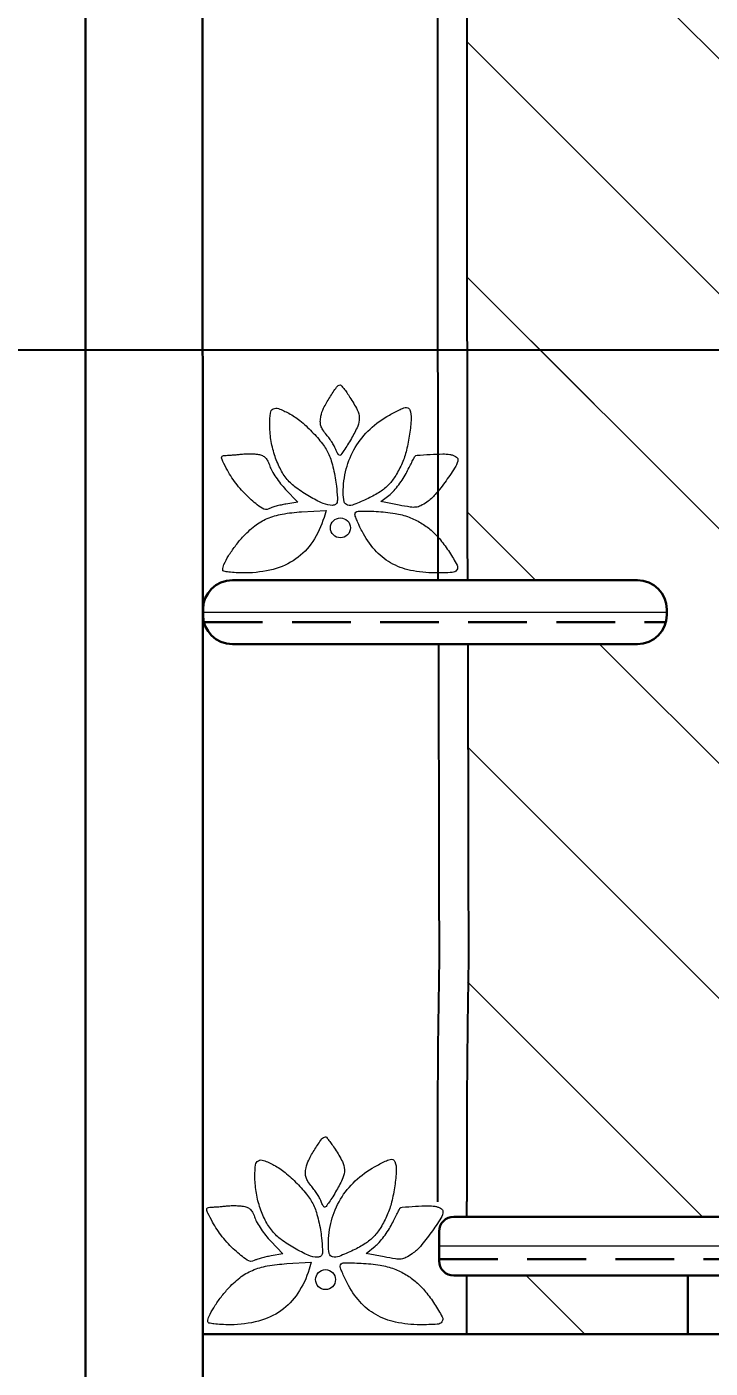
# Model space of a CAD drawing. Header units: millimetres. Extents: x 56222 to 3066687, y -650199 to -121287.
# Drawn here: x 141163.92 to 141175.55, y -185281.83 to -185258.99 of the extents above; entities that cross this region are included whole.
import ezdxf
from ezdxf import colors
from ezdxf.entities.mleader import LeaderData, LeaderLine
from ezdxf.math import Vec2, Vec3

# ---------------------------------------------------------------- set-up
doc = ezdxf.new("R2010")
doc.units = ezdxf.units.MM
doc.header["$MEASUREMENT"] = 0
doc.linetypes.add('DASHEDX2', pattern=[1.5, 1, -0.5])
for name, color, linetype, lineweight in [('$TD_AUDIT_GENERATED_(A0BDF17)', 32, 'Continuous', 30), ('FURNITURE', 32, 'Continuous', 9), ('Text', 7, 'Continuous', 15)]:
    doc.layers.add(name, color=color, linetype=linetype, lineweight=lineweight)
doc.styles.add('style4', font='ARIALN.TTF')

msp = doc.modelspace()

# ---------------------------------------------------------------- linework, layer by layer
at = {"layer": '$TD_AUDIT_GENERATED_(A0BDF17)', "linetype": 'Continuous', "lineweight": 25, "ltscale": 2}
for p, q in [((141171.415, -185279.256, 0.129), (141171.415, -185278.996, 0.129)), ((141171.415, -185281.256, 0.129), (141171.415, -185280.256, 0.129)), ((141183.441, -185281.256, 0.129), (141171.415, -185281.256, 0.129))]:
    msp.add_line(p, q, dxfattribs=at)
at = {"layer": '$TD_AUDIT_GENERATED_(A0BDF17)', "linetype": 'Continuous', "lineweight": 25, "ltscale": 2, "elevation": 0.129}
for points in [[(141170.927, -185268.415, -0.000105), (141170.921, -185264.512, -0.000311), (141170.915, -185254.103, -0.00288), (141170.941, -185249.592, -0.00097), (141170.966, -185247.742, -0.004988), (141170.992, -185246.707, -0.008013), (141171.026, -185246.044, -0.039018), (141171.091, -185245.603, -0.036514), (141171.322, -185244.846, -0.037819), (141171.66, -185244.137, -0.037321), (141172.105, -185243.479, -0.033715), (141172.65, -185242.879, 0.03399), (141172.861, -185242.646, 0.059375), (141172.965, -185242.478, 0.058071), (141173.028, -185242.283, 0.031069), (141173.074, -185241.952), (141173.137, -185241.123), (141173.803, -185240.924, 0.047452), (141174.345, -185240.704, 0.11926), (141174.539, -185240.536, 0.120288), (141174.632, -185240.301, 0.048716), (141174.655, -185239.726, 0.029208)], [(141171.427, -185268.414, -0.000105), (141171.421, -185264.511, -0.000311), (141171.415, -185254.103, -0.00288), (141171.441, -185249.598, -0.00097), (141171.466, -185247.749, -0.004988), (141171.492, -185246.725, -0.008013), (141171.525, -185246.077, -0.039018), (141171.578, -185245.714, -0.036514), (141171.788, -185245.027, -0.037819), (141172.094, -185244.385, -0.037321), (141172.497, -185243.79, -0.033715), (141172.997, -185243.239, 0.03399), (141173.254, -185242.956, 0.059375), (141173.419, -185242.687, 0.058071), (141173.518, -185242.382, 0.031069), (141173.573, -185241.989), (141173.609, -185241.503), (141173.946, -185241.403, 0.047452), (141174.576, -185241.148, 0.11926), (141174.947, -185240.825, 0.120288), (141175.127, -185240.369, 0.048716), (141175.154, -185239.698, 0.029208)], [(141170.929, -185269.507, 0.000147), (141170.94, -185274.984, 0.00627), (141170.915, -185278.999, 0.00627)], [(141171.429, -185269.506, 0.000148), (141171.44, -185274.988, 0.006278), (141171.415, -185278.996)]]:
    msp.add_lwpolyline(points, format="xyb", dxfattribs=at)
at = {"layer": 'FURNITURE', "lineweight": 5}
for p, q in [((141182.096, -185265.931, 0.129), (141171.415, -185255.249, 0.129)), ((141179.4, -185267.234, 0.129), (141171.416, -185259.251, 0.129)), ((141177.646, -185265.48, 0.129), (141171.416, -185259.251, 0.129)), ((141179.346, -185271.18, 0.129), (141171.42, -185263.254, 0.129)), ((141173.58, -185265.414, 0.129), (141171.42, -185263.254, 0.129)), ((141172.58, -185268.414, 0.129), (141171.422, -185267.256, 0.129)), ((141166.921, -185268.96, 0.129), (141174.816, -185268.96, 0.129)), ((141179.092, -185274.926, 0.129), (141173.672, -185269.506, 0.129)), ((141178.858, -185278.693, 0.129), (141171.421, -185271.255, 0.129)), ((141175.422, -185279.256, 0.129), (141171.421, -185275.255, 0.129)), ((141173.422, -185281.256, 0.129), (141172.422, -185280.256, 0.129))]:
    msp.add_line(p, q, dxfattribs=at)
at = {"layer": 'FURNITURE', "lineweight": 30}
for p, q in [((141167.421, -185268.414, 0.129), (141174.316, -185268.414, 0.129)), ((141166.921, -185269.006, 0.129), (141166.921, -185268.914, 0.129)), ((141174.816, -185269.006, 0.129), (141174.816, -185268.914, 0.129)), ((141174.316, -185269.506, 0.129), (141167.421, -185269.506, 0.129)), ((141171.19, -185279.256, 0.129), (141195.653, -185279.256, 0.129)), ((141171.19, -185279.256, 0.129), (141195.653, -185279.256, 0.129)), ((141170.94, -185279.506, 0.129), (141170.94, -185280.006, 0.129)), ((141170.94, -185279.506, 0.129), (141170.94, -185280.006, 0.129)), ((141171.19, -185280.256, 0.129), (141195.653, -185280.256, 0.129)), ((141171.19, -185280.256, 0.129), (141195.653, -185280.256, 0.129)), ((141175.172, -185281.256, 0.129), (141175.172, -185280.256, 0.129)), ((141166.921, -185281.256, 0.129), (141199.923, -185281.256, 0.129))]:
    msp.add_line(p, q, dxfattribs=at)
at = {"layer": 'FURNITURE', "color": 3, "linetype": 'DASHEDX2', "lineweight": 30}
for p, q in [((141166.936, -185269.129, 0.129), (141174.801, -185269.129, 0.129)), ((141170.941, -185279.979, 0.129), (141195.903, -185279.979, 0.129))]:
    msp.add_line(p, q, dxfattribs=at)
at = {"layer": 'FURNITURE', "lineweight": 13}
msp.add_line((141195.903, -185279.756, 0.129), (141170.94, -185279.756, 0.129), dxfattribs=at)
at = {"layer": 'FURNITURE', "lineweight": 30, "elevation": 0.129}
msp.add_lwpolyline([(141166.921, -185313.264), (141166.908, -185215.923, -0.454845), (141170.921, -185211.264), (141195.923, -185211.264, -0.435086), (141199.923, -185215.582), (141199.923, -185313.264)], format="xyb", dxfattribs=at)
msp.add_lwpolyline([(141164.921, -185313.264), (141164.921, -185224.66)], dxfattribs=at)
at = {"layer": 'FURNITURE', "elevation": 0.129}
for points in [[(141169.423, -185265.303, -0.02545), (141169.546, -185265.514, -0.110408), (141169.582, -185265.653, -0.113166), (141169.555, -185265.792, -0.027385), (141169.448, -185266.003, -0.008118), (141169.382, -185266.112, -0.012388), (141169.321, -185266.205, -0.006971), (141169.268, -185266.279, -0.223747), (141169.248, -185266.29, -0.214585), (141169.233, -185266.284, -0.047441), (141169.215, -185266.261, -0.041271), (141169.197, -185266.229, -0.029557), (141169.182, -185266.191, 0.047799), (141169.162, -185266.142, 0.01634), (141169.123, -185266.076, 0.016073), (141169.075, -185266.005, 0.017873), (141169.024, -185265.94, -0.029539), (141168.961, -185265.855, -0.07249), (141168.928, -185265.786, -0.07906), (141168.918, -185265.713, -0.04047), (141168.928, -185265.622, -0.071589), (141168.973, -185265.488, -0.021877), (141169.078, -185265.303, -0.015418), (141169.196, -185265.128, -0.223939), (141169.259, -185265.092, -0.241356), (141169.274, -185265.099, -0.007458), (141169.318, -185265.154, -0.013098), (141169.369, -185265.222, -0.008509)], [(141168.382, -185265.574, -0.051461), (141168.57, -185265.699, -0.02792), (141168.775, -185265.887, -0.027938), (141168.955, -185266.095, -0.058367), (141169.065, -185266.278, -0.033671), (141169.104, -185266.382, -0.015079), (141169.142, -185266.523, -0.014848), (141169.173, -185266.675, -0.019525), (141169.192, -185266.815, -0.006133), (141169.208, -185267.013, -0.067833), (141169.202, -185267.092, -0.21271), (141169.176, -185267.128, -0.13331), (141169.125, -185267.142, -0.103578), (141168.966, -185267.109, -0.027277), (141168.734, -185266.992, -0.028575), (141168.507, -185266.843, -0.060959), (141168.355, -185266.7, -0.0556), (141168.232, -185266.511, -0.040539), (141168.137, -185266.279, -0.038605), (141168.077, -185266.022, -0.038142), (141168.057, -185265.757, -0.031586), (141168.068, -185265.57, -0.237067), (141168.116, -185265.499, -0.224318), (141168.204, -185265.493, -0.028453)], [(141170.44, -185265.515, -0.10479), (141170.464, -185265.664, -0.022441), (141170.438, -185265.928, -0.024459), (141170.385, -185266.204, -0.044449), (141170.311, -185266.422, -0.030842), (141170.201, -185266.634, -0.056549), (141170.083, -185266.789, -0.057695), (141169.935, -185266.911, -0.033479), (141169.733, -185267.023, -0.015095), (141169.49, -185267.129, -0.15236), (141169.381, -185267.137, -0.289935), (141169.324, -185267.08, -0.054427), (141169.308, -185266.926, -0.064772), (141169.36, -185266.522, -0.069734), (141169.514, -185266.155, -0.069531), (141169.764, -185265.844, -0.063825), (141170.096, -185265.603, -0.006585), (141170.275, -185265.508, -0.055952), (141170.36, -185265.476, -0.174824), (141170.408, -185265.48, -0.193131)], [(141167.866, -185266.275, -0.064996), (141167.934, -185266.295, -0.094121), (141167.984, -185266.331, -0.078851), (141168.024, -185266.388, -0.033835), (141168.059, -185266.474, 0.049351), (141168.096, -185266.557, 0.019713), (141168.162, -185266.663, 0.01928), (141168.242, -185266.773, 0.023021), (141168.326, -185266.869), (141168.535, -185267.087), (141168.333, -185267.12, 0.013428), (141168.25, -185267.136, 0.012559), (141168.165, -185267.157, 0.012642), (141168.091, -185267.18, 0.041299), (141168.044, -185267.2, -0.279902), (141167.926, -185267.192, -0.035107), (141167.717, -185267.024, -0.037463), (141167.502, -185266.793, -0.043562), (141167.337, -185266.543, -0.00605), (141167.258, -185266.393, -0.073411), (141167.237, -185266.332, -0.302838), (141167.249, -185266.303, -0.143371), (141167.291, -185266.291, 0.012813), (141167.337, -185266.289, 0.004129), (141167.406, -185266.285, 0.004115), (141167.483, -185266.279, 0.004602), (141167.556, -185266.271, -0.017564), (141167.633, -185266.266, -0.012516), (141167.72, -185266.264, -0.012659), (141167.802, -185266.267, -0.026193)], [(141171.121, -185266.275, -0.039687), (141171.174, -185266.288, -0.053986), (141171.219, -185266.309, -0.066379), (141171.249, -185266.333, -0.195539), (141171.259, -185266.357, -0.1412), (141171.224, -185266.477, -0.014857), (141171.058, -185266.722, -0.018625), (141170.874, -185266.958, -0.067795), (141170.734, -185267.085, -0.030086), (141170.627, -185267.149, -0.09244), (141170.547, -185267.173, -0.066167), (141170.449, -185267.171, -0.010422), (141170.258, -185267.138), (141169.948, -185267.077), (141170.105, -185266.955, 0.045379), (141170.174, -185266.889, 0.020126), (141170.254, -185266.792, 0.019726), (141170.33, -185266.682, 0.025139), (141170.391, -185266.574, -0.000741), (141170.441, -185266.475, -0.001174), (141170.484, -185266.39, -0.000246), (141170.523, -185266.315, -0.054576), (141170.527, -185266.309, -0.204676), (141170.564, -185266.289, -0.003825), (141170.79, -185266.275, -0.008924), (141171.003, -185266.267, -0.045843)], [(141168.981, -185267.348, -0.070923), (141168.788, -185267.758, -0.093488), (141168.501, -185268.054, -0.090588), (141168.118, -185268.231, -0.062638), (141167.644, -185268.292, -0.010446), (141167.483, -185268.289, -0.023226), (141167.361, -185268.278, -0.023254), (141167.274, -185268.263, -0.349792), (141167.256, -185268.24, -0.112709), (141167.277, -185268.148, -0.024343), (141167.356, -185268.002, -0.024515), (141167.466, -185267.84, -0.022598), (141167.593, -185267.686, -0.043477), (141167.801, -185267.493, -0.063927), (141168.015, -185267.366, -0.058326), (141168.269, -185267.29, -0.029783), (141168.6, -185267.252), (141169.018, -185267.229)], [(141170.429, -185267.343, -0.040538), (141170.63, -185267.441, -0.045366), (141170.804, -185267.566, -0.042275), (141170.963, -185267.73, -0.028397), (141171.116, -185267.94, -0.017703), (141171.246, -185268.159, -0.284529), (141171.242, -185268.242, -0.233153), (141171.163, -185268.285, -0.012579), (141170.871, -185268.292, -0.050687), (141170.453, -185268.248, -0.078586), (141170.115, -185268.12, -0.082696), (141169.844, -185267.899, -0.062542), (141169.628, -185267.582, -0.008185), (141169.582, -185267.487, -0.010669), (141169.543, -185267.4, -0.008474), (141169.514, -185267.326, -0.090877), (141169.508, -185267.294, -0.410362), (141169.562, -185267.239, -0.01654), (141169.868, -185267.245, -0.024975), (141170.19, -185267.278, -0.054911)], [(141169.171, -185278.105, -0.02545), (141169.293, -185278.316, -0.110408), (141169.329, -185278.455, -0.113166), (141169.302, -185278.594, -0.027385), (141169.195, -185278.805, -0.008118), (141169.129, -185278.914, -0.012388), (141169.068, -185279.006, -0.006971), (141169.015, -185279.081, -0.223747), (141168.996, -185279.091, -0.214585), (141168.98, -185279.085, -0.047441), (141168.962, -185279.063, -0.041271), (141168.944, -185279.031, -0.029557), (141168.93, -185278.993, 0.047799), (141168.909, -185278.944, 0.01634), (141168.87, -185278.878, 0.016073), (141168.822, -185278.807, 0.017873), (141168.771, -185278.742, -0.029539), (141168.708, -185278.657, -0.07249), (141168.675, -185278.587, -0.07906), (141168.665, -185278.515, -0.04047), (141168.675, -185278.423, -0.071589), (141168.72, -185278.29, -0.021877), (141168.825, -185278.105, -0.015418), (141168.943, -185277.93, -0.223939), (141169.006, -185277.894, -0.241356), (141169.021, -185277.901, -0.007458), (141169.065, -185277.955, -0.013098), (141169.116, -185278.024, -0.008509)], [(141168.129, -185278.375, -0.051461), (141168.317, -185278.5, -0.02792), (141168.522, -185278.689, -0.027938), (141168.702, -185278.896, -0.058367), (141168.812, -185279.079, -0.033671), (141168.851, -185279.183, -0.015079), (141168.889, -185279.325, -0.014848), (141168.92, -185279.477, -0.019525), (141168.939, -185279.617, -0.006133), (141168.955, -185279.815, -0.067833), (141168.949, -185279.893, -0.21271), (141168.923, -185279.93, -0.13331), (141168.872, -185279.944, -0.103578), (141168.713, -185279.911, -0.027277), (141168.481, -185279.793, -0.028575), (141168.254, -185279.645, -0.060959), (141168.102, -185279.501, -0.0556), (141167.979, -185279.313, -0.040539), (141167.884, -185279.081, -0.038605), (141167.824, -185278.823, -0.038142), (141167.804, -185278.559, -0.031586), (141167.816, -185278.372, -0.237067), (141167.863, -185278.301, -0.224318), (141167.951, -185278.295, -0.028453)], [(141170.187, -185278.317, -0.10479), (141170.211, -185278.466, -0.022441), (141170.185, -185278.729, -0.024459), (141170.132, -185279.006, -0.044449), (141170.058, -185279.223, -0.030842), (141169.948, -185279.436, -0.056549), (141169.83, -185279.59, -0.057695), (141169.682, -185279.713, -0.033479), (141169.48, -185279.825, -0.015095), (141169.237, -185279.931, -0.15236), (141169.128, -185279.939, -0.289935), (141169.071, -185279.882, -0.054427), (141169.055, -185279.728, -0.064772), (141169.107, -185279.323, -0.069734), (141169.261, -185278.957, -0.069531), (141169.511, -185278.646, -0.063825), (141169.843, -185278.405, -0.006585), (141170.022, -185278.31, -0.055952), (141170.107, -185278.278, -0.174824), (141170.155, -185278.282, -0.193131)], [(141167.613, -185279.077, -0.064996), (141167.681, -185279.097, -0.094121), (141167.731, -185279.133, -0.078851), (141167.771, -185279.19, -0.033835), (141167.806, -185279.276, 0.049351), (141167.843, -185279.359, 0.019713), (141167.909, -185279.465, 0.01928), (141167.989, -185279.575, 0.023021), (141168.073, -185279.671), (141168.282, -185279.889), (141168.08, -185279.922, 0.013428), (141167.997, -185279.938, 0.012559), (141167.912, -185279.959, 0.012642), (141167.838, -185279.982, 0.041299), (141167.791, -185280.002, -0.279902), (141167.673, -185279.994, -0.035107), (141167.464, -185279.826, -0.037463), (141167.249, -185279.595, -0.043562), (141167.084, -185279.345, -0.00605), (141167.005, -185279.195, -0.073411), (141166.984, -185279.134, -0.302838), (141166.997, -185279.105, -0.143371), (141167.038, -185279.093, 0.012813), (141167.084, -185279.091, 0.004129), (141167.153, -185279.087, 0.004115), (141167.23, -185279.08, 0.004602), (141167.303, -185279.073, -0.017564), (141167.38, -185279.067, -0.012516), (141167.467, -185279.066, -0.012659), (141167.549, -185279.069, -0.026193)], [(141170.869, -185279.077, -0.039687), (141170.921, -185279.09, -0.053986), (141170.966, -185279.111, -0.066379), (141170.996, -185279.135, -0.195539), (141171.006, -185279.159, -0.1412), (141170.971, -185279.279, -0.014857), (141170.805, -185279.524, -0.018625), (141170.622, -185279.759, -0.067795), (141170.481, -185279.886, -0.030086), (141170.374, -185279.951, -0.09244), (141170.294, -185279.975, -0.066167), (141170.196, -185279.973, -0.010422), (141170.005, -185279.94), (141169.696, -185279.879), (141169.852, -185279.756, 0.045379), (141169.921, -185279.691, 0.020126), (141170.001, -185279.594, 0.019726), (141170.077, -185279.484, 0.025139), (141170.138, -185279.376, -0.000741), (141170.188, -185279.277, -0.001174), (141170.231, -185279.192, -0.000246), (141170.27, -185279.117, -0.054576), (141170.274, -185279.11, -0.204676), (141170.312, -185279.091, -0.003825), (141170.537, -185279.077, -0.008924), (141170.75, -185279.069, -0.045843)], [(141168.728, -185280.15, -0.070923), (141168.535, -185280.559, -0.093488), (141168.248, -185280.855, -0.090588), (141167.865, -185281.033, -0.062638), (141167.391, -185281.094, -0.010446), (141167.23, -185281.091, -0.023226), (141167.108, -185281.08, -0.023254), (141167.021, -185281.065, -0.349792), (141167.003, -185281.042, -0.112709), (141167.024, -185280.949, -0.024343), (141167.103, -185280.804, -0.024515), (141167.213, -185280.642, -0.022598), (141167.34, -185280.488, -0.043477), (141167.548, -185280.294, -0.063927), (141167.762, -185280.168, -0.058326), (141168.016, -185280.092, -0.029783), (141168.347, -185280.054), (141168.765, -185280.031)], [(141170.176, -185280.144, -0.040538), (141170.377, -185280.242, -0.045366), (141170.551, -185280.368, -0.042275), (141170.71, -185280.531, -0.028397), (141170.863, -185280.742, -0.017703), (141170.993, -185280.961, -0.284529), (141170.989, -185281.044, -0.233153), (141170.91, -185281.087, -0.012579), (141170.618, -185281.094, -0.050687), (141170.2, -185281.05, -0.078586), (141169.862, -185280.922, -0.082696), (141169.591, -185280.701, -0.062542), (141169.375, -185280.383, -0.008185), (141169.329, -185280.289, -0.010669), (141169.29, -185280.201, -0.008474), (141169.261, -185280.127, -0.090877), (141169.255, -185280.096, -0.410362), (141169.309, -185280.041, -0.01654), (141169.615, -185280.047, -0.024975), (141169.937, -185280.08, -0.054911)]]:
    msp.add_lwpolyline(points, format="xyb", close=True, dxfattribs=at)
at = {"layer": 'FURNITURE'}
for centre in [(141169.26, -185267.525, 0.129), (141169.007, -185280.326, 0.129)]:
    msp.add_circle(centre, 0.17, dxfattribs=at)
at = {"layer": 'FURNITURE', "lineweight": 30}
for centre, radius, start, end in [((141167.421, -185268.914, 0.129), 0.5, 90, 180), ((141174.316, -185268.914, 0.129), 0.5, 0, 90), ((141167.421, -185269.006, 0.129), 0.5, 180, 270), ((141174.316, -185269.006, 0.129), 0.5, 270, 0), ((141171.19, -185279.506, 0.129), 0.25, 90, 180), ((141171.19, -185279.506, 0.129), 0.25, 90, 180), ((141171.19, -185280.006, 0.129), 0.25, 180, 270), ((141171.19, -185280.006, 0.129), 0.25, 180, 270)]:
    msp.add_arc(centre, radius, start, end, dxfattribs=at)

# ---------------------------------------------------------------- leaders
at = {"layer": 'Text', "color": 1, "lineweight": 0, "ltscale": 20}
ml = msp.add_multileader_mtext('Standard', dxfattribs=at)
ml.set_content('Texture/\\PStone', color=1, style='style4')
ml.set_leader_properties()
ml.build(insert=Vec2(0, 0))
ml.multileader.update_dxf_attribs({"dogleg_length": 2.025, "arrow_head_size": 2})
ctx = ml.context
ctx.base_point, ctx.char_height, ctx.arrow_head_size, ctx.landing_gap_size, ctx.plane_origin = Vec3(141216.012, -185264.491, 0.129), 3, 2, 0.4, Vec3(141148.977, -185264.491, 0.129)
notes = []
notes.append((ctx, [(0, (1, 1, 0), (141213.988, -185264.491, 0.129), (1, 0), 2.025, [(0, [(141148.977, -185264.491, 0.129)], 0, [])])]))
ctx.mtext.insert, ctx.mtext.width = Vec3(141216.412, -185262.966, 0.129), 11.41678
for ctx, leaders in notes:
    for number, flags, end, landing, length, lines in leaders:
        leader = LeaderData()
        leader.index, (leader.has_last_leader_line, leader.has_dogleg_vector, leader.attachment_direction) = number, flags
        leader.last_leader_point, leader.dogleg_vector, leader.dogleg_length = Vec3(end), Vec3(landing), length
        for number, points, colour, breaks in lines:
            line = LeaderLine()
            line.index, line.vertices, line.color, line.breaks = number, Vec3.list(points), colors.encode_raw_color(colour), breaks
            leader.lines.append(line)
        ctx.leaders.append(leader)

doc.saveas('drawing.dxf')
